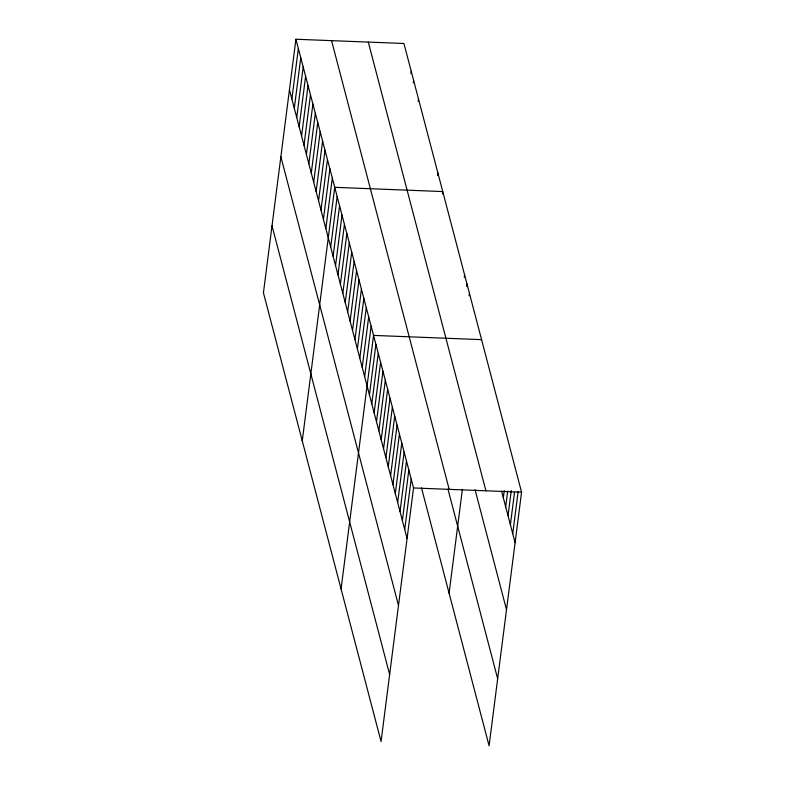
<?xml version="1.0" encoding="UTF-8"?>
<svg xmlns="http://www.w3.org/2000/svg" width="785" height="785" viewBox="0 0 785 785"><rect width="100%" height="100%" fill="white"/><g stroke="black" fill="none" stroke-linecap="round" stroke-linejoin="round"><path stroke-width="1.18" d="M295.916 39.25L263.436 292.805L381.059 741.511L413.548 487.956L295.916 39.25L403.941 43.489L521.564 492.195L489.084 745.75L421.496 487.917M291.873 99.008L298.349 48.503M294.306 108.261L300.773 57.756M296.73 117.514L303.196 67.01M299.154 126.768L305.62 76.273M301.577 136.021L308.054 85.526M304.001 145.274L310.477 94.779M306.435 154.537L312.901 104.032M308.858 163.79L315.325 113.285M311.282 173.043L317.748 122.538M313.706 182.297L320.182 131.792M316.139 191.55L322.606 141.055M318.563 200.803L325.029 150.308M320.986 210.056L327.453 159.561M323.41 219.319L329.886 168.814M325.844 228.572L332.31 178.067M302.254 440.876L334.734 187.321L442.75 191.56L442.446 193.964M330.691 247.079L337.158 196.584M333.115 256.332L339.591 205.837M335.548 265.585L342.015 215.09M337.972 274.838L344.438 224.343M340.396 284.101L346.862 233.596M342.819 293.354L349.296 242.85M345.253 302.608L351.719 252.103M347.676 311.861L354.143 261.366M350.1 321.114L356.567 270.619M352.524 330.367L359 279.872M354.948 339.63L361.424 289.125M357.381 348.883L363.847 298.378M359.805 358.137L366.271 307.632M362.228 367.39L368.695 316.885M364.652 376.643L371.128 326.148M341.073 588.946L373.552 335.401L481.568 339.64M369.431 394.875L375.907 344.37M410.908 73.662L411.212 71.249M371.786 403.843L378.252 353.348M413.332 82.916L413.636 80.512M374.141 412.822L380.607 362.317M376.496 421.8L382.962 371.295M418.189 101.422L418.493 99.018M378.841 430.769L385.317 380.274M381.196 439.747L387.662 389.242M383.551 448.716L390.017 398.221M385.906 457.694L392.372 407.189M388.251 466.663L394.727 416.168M390.606 475.641L397.073 425.136M392.961 484.61L399.428 434.115M395.316 493.588L401.783 443.093M437.588 175.457L437.902 173.053M397.661 502.567L404.138 452.062M400.016 511.535L406.483 461.04M402.371 520.514L408.838 470.009M404.726 529.482L411.193 478.987M464.278 277.262L464.583 274.858M466.702 286.515L467.016 284.111M469.136 295.768L469.44 293.364M449.089 593.185L462.385 489.359M503.332 497.827L504.255 490.615M505.687 506.806L507.689 491.174M508.032 515.774L511.27 490.527M510.387 524.753L514.548 492.283M512.742 533.721L518.129 491.645M413.548 487.956L521.564 492.195M501.566 491.096L515.097 542.7M368.293 42.086L485.915 490.802M475.043 489.673L506.511 609.709M331.564 40.653L449.187 489.359M447.97 489.163L497.661 678.74M289.449 89.755L407.072 538.461M280.863 156.755L398.495 605.47M272.022 225.795L389.645 674.501"/></g></svg>
